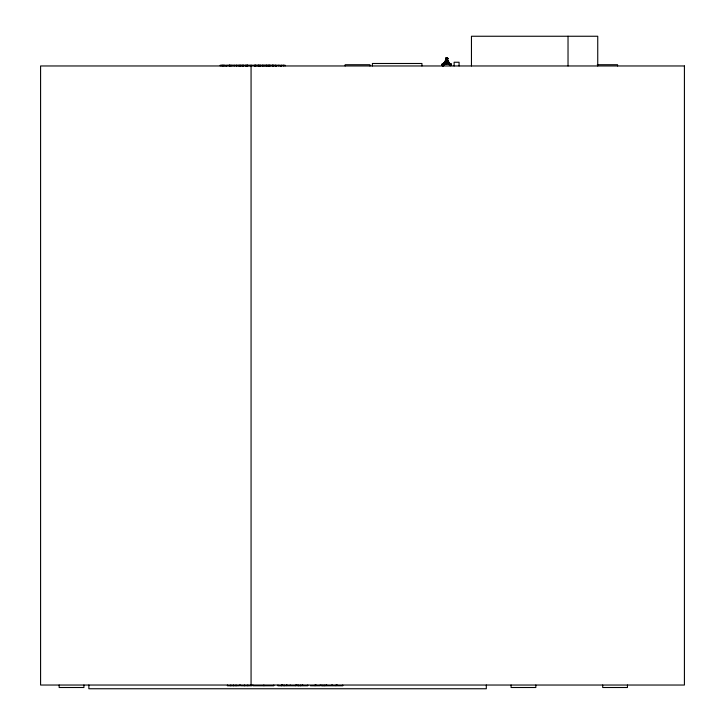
<?xml version="1.0" encoding="UTF-8"?>
<svg xmlns="http://www.w3.org/2000/svg" width="725" height="725" viewBox="0 0 725 725"><rect width="100%" height="100%" fill="white"/><g stroke="black" fill="none" stroke-linecap="round" stroke-linejoin="round"><path stroke-width="1.09" d="M447.86 58.535L447.262 57.547L447.878 58.535L446.736 61.915L443.582 65.721L442.422 65.721L441.842 64.724L442.44 63.737L446.736 61.915L450.941 63.873L451.439 64.724L450.905 65.585M450.905 63.873L451.421 64.724L446.736 61.915L442.44 63.737L441.878 64.724L446.736 61.915L447.878 58.535L447.262 59.532L448.612 61.697M442.404 63.737L443.582 63.737L446.138 59.532L446.736 61.915L450.941 65.585L449.917 65.585L446.736 61.915L445.585 58.535L446.156 57.547L447.298 57.547L446.736 61.915L443.555 65.721M444.162 64.724L443.573 65.721L442.44 63.746M450.334 65.585L450.859 64.724L450.343 63.873M443.564 63.737L446.156 59.532M447.298 59.532L446.691 59.532L444.407 63.293L446.736 61.915L449.147 63.383M450.941 63.873L449.917 63.873L449.418 64.724L449.953 65.585M443.836 64.235L449.699 64.235M597.3 64.724L617.555 64.724L617.555 65.966M264.027 685.778L273.787 685.778L273.787 685.034M290.861 685.778L296.126 685.778L296.099 685.034M310.409 685.778L315.284 685.778L315.284 685.034M449.455 64.724L446.736 61.915L446.156 57.547M449.101 63.293L446.691 59.532L446.691 64.235M447.28 59.532L449.527 63.184M445.549 58.535L446.165 59.532M441.833 64.724L442.404 65.721M627.46 685.034L627.46 687.508L602.702 687.508L602.702 685.034M597.744 65.966L597.744 36.25L471.458 36.25L471.458 65.966M568.028 36.25L568.028 65.966M535.838 685.034L535.838 687.508L511.08 687.508L511.08 685.034M486.312 685.034L486.312 688.75L88.867 688.75L88.867 685.034M459.079 65.966L459.079 62.25L454.122 62.25L454.122 65.966M421.932 65.966L421.932 63.492L372.405 63.492L372.405 65.966M369.931 65.966L369.931 64.724L345.163 64.724L345.163 65.966M342.762 685.034L342.762 685.778L337.315 685.778L337.315 685.034M336.318 685.034L336.318 685.778L332.331 685.778L332.331 685.034M336.119 685.034L336.119 685.778M331.724 685.034L331.724 685.778L326.767 685.778L326.767 685.034M326.187 685.034L326.187 685.778L321.139 685.778L321.139 685.034M324.827 685.034L324.827 685.778M322.951 685.034L322.951 685.778M320.142 685.034L320.142 685.778L316.154 685.778L316.154 685.034M315.139 685.034L315.157 685.778M307.772 685.034L307.772 685.778L302.814 685.778L302.814 685.034M302.207 685.034L302.207 685.778L297.241 685.778L297.241 685.034M300.73 685.034L300.73 685.778M298.718 685.034L298.718 685.778M295.963 685.034L295.963 685.778M290.227 685.034L290.227 685.778L287.055 685.778L287.055 685.034M286.583 685.034L286.583 685.778L282.659 685.778L282.659 685.034M285.025 65.966L285.025 65.223L281.083 65.223L281.083 65.966M284.137 685.034L284.137 685.778M283.557 65.223L283.557 65.966M281.898 685.034L281.898 685.778L277.956 685.778L277.956 685.034M281.699 685.034L281.699 685.778M281.282 65.223L281.282 65.966M280.321 65.966L280.321 65.223L276.388 65.223L276.388 65.966M278.844 65.223L278.844 65.966M275.926 65.966L275.926 65.223L226.662 65.223L226.662 65.966M275.69 65.223L275.69 65.966M275.083 65.223L275.083 65.966M273.597 65.223L273.597 65.966M272.908 65.223L272.908 65.966M272.754 65.223L272.754 65.966M272.283 65.223L272.283 65.966M270.76 65.223L270.76 65.966M269.673 65.223L269.673 65.966M269.428 65.223L269.428 65.966M268.748 65.223L268.748 65.966M268.286 65.223L268.286 65.966M267.017 65.223L267.072 65.966M266.882 65.223L266.882 65.966M266.601 65.223L266.601 65.966M265.74 65.223L265.74 65.966M264.263 65.223L264.263 65.966M263.846 685.034L263.846 685.778L252.962 685.778L252.962 685.034M263.664 65.223L263.664 65.966M262.495 65.223L262.495 65.966M262.251 65.223L262.251 65.966M260.773 65.223L260.773 65.966M260.166 65.223L260.166 65.966M259.532 65.223L259.532 65.966M258.798 65.223L258.798 65.966M258.426 65.223L258.517 65.966M258.145 65.223L258.145 65.966M256.949 65.223L256.949 65.966M255.744 65.223L255.744 65.966M255.291 65.223L255.209 65.966M255.091 65.223L255.091 65.966M254.357 65.223L254.357 65.966M251.783 685.034L251.783 685.778L240.609 685.778L240.609 685.034M251.312 65.223L251.312 65.966M251.068 65.966L251.068 685.034M250.143 65.223L250.143 65.966M247.841 65.223L247.823 65.966M247.814 685.034L247.814 685.778M247.696 65.223L247.696 65.966M247.207 65.223L247.207 65.966M246.826 65.223L246.826 65.966M246.147 65.223L246.147 65.966M245.349 65.223L245.349 65.966M244.588 685.034L244.588 685.778M243.219 65.223L243.219 65.966M243.038 65.223L243.038 65.966M242.866 65.223L242.839 65.966M241.842 65.223L241.842 65.966M240.492 65.223L240.492 65.966M240.029 65.223L240.029 65.966M239.44 685.034L239.44 685.778L227.414 685.778L227.414 685.034M239.259 65.223L239.259 65.966M238.144 65.223L238.217 65.966M236.794 65.223L236.794 65.966M236.214 65.223L236.214 65.966M236.033 685.034L236.033 685.778M234.474 65.223L234.474 65.966M233.432 685.034L233.432 685.778M232.997 65.223L232.997 65.966M231.257 65.223L231.257 65.966M230.822 685.034L230.822 685.778M230.65 65.223L230.65 65.966M229.589 65.223L229.617 65.966M229.317 65.223L229.317 65.966M229.172 65.223L229.172 65.966M226.862 65.223L226.862 65.966M225.665 65.966L225.665 65.223L220.219 65.223L220.219 65.966M224.197 65.223L224.197 65.966M223.663 65.223L223.663 65.966M222.203 65.223L222.203 65.966M222.022 65.223L222.022 65.966M83.919 685.034L83.919 687.508L59.16 687.508L59.16 685.034M446.736 61.915L442.44 65.721L446.736 61.915M684.418 65.966L40.582 65.966L40.582 685.034L684.418 685.034L684.418 65.966"/></g></svg>
